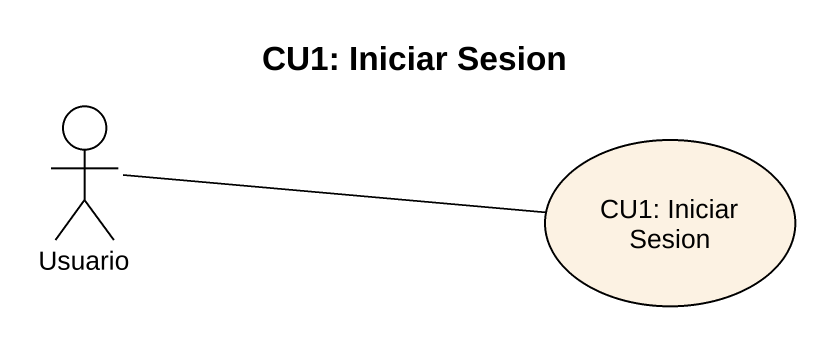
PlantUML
@startuml
title CU1: Iniciar Sesion
actor Usuario
usecase "CU1: Iniciar Sesion" as CU1_Iniciar_Sesion
Usuario -right- CU1_Iniciar_Sesion
@enduml
